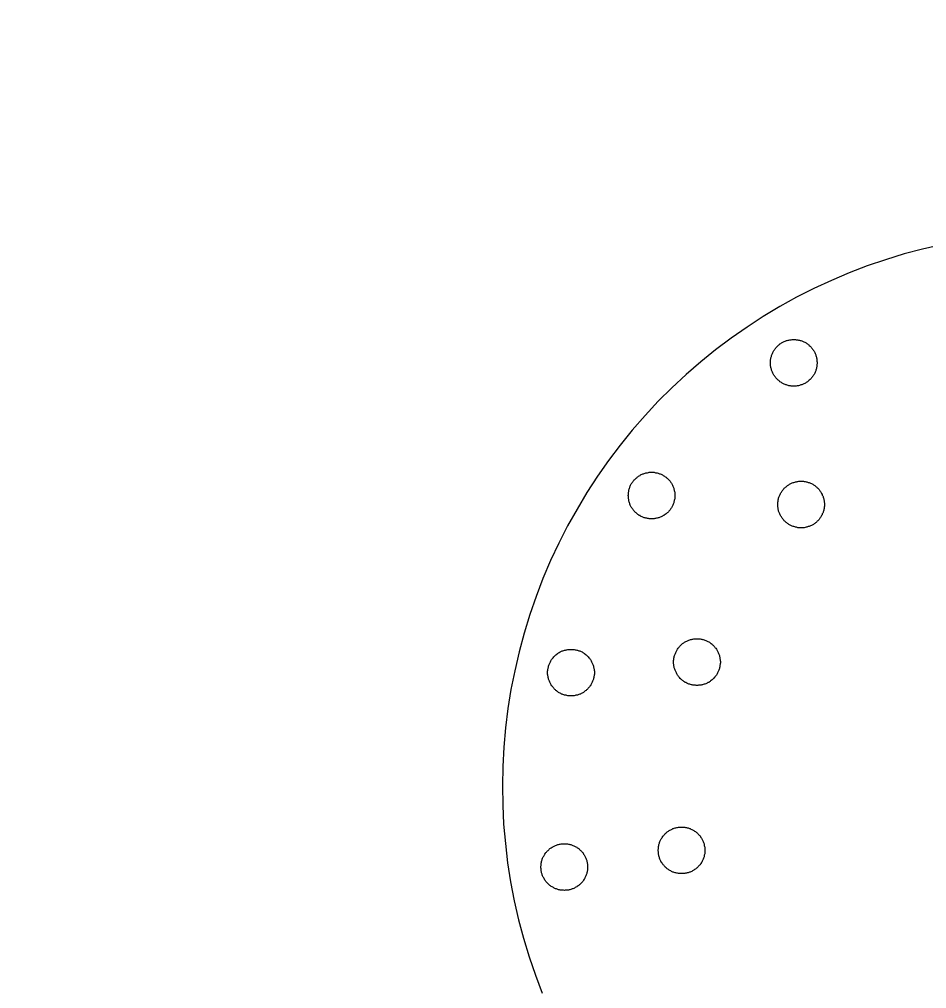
# Model space of a CAD drawing. Extents: x 1225654 to 1325654, y 924838 to 1022543.
# Drawn here: x 1309619 to 1310796, y 961647 to 962904 of the extents above; entities that cross this region are included whole.
import ezdxf

# ---------------------------------------------------------------- set-up
doc = ezdxf.new("R2010")
doc.units = 13

msp = doc.modelspace()

# ---------------------------------------------------------------- linework, layer by layer
msp.add_lwpolyline([(1260678.3, 924838.4), (1290630.1, 924838.4, 6.524121)], format="xyb", close=True)
msp.add_lwpolyline([(1260678.3, 924838.4), (1290630.1, 924838.4, 6.524121)], format="xyb", close=True)
msp.add_lwpolyline([(1310815.1, 962611.4), (1310790.6, 962605.8), (1310766.5, 962599.6), (1310742.5, 962592.1), (1310718.8, 962584), (1310695.4, 962575), (1310672.2, 962565.3), (1310649.5, 962554.8), (1310627.2, 962543.3), (1310605.4, 962531.4), (1310583.8, 962518.3), (1310562.9, 962504.8), (1310542.2, 962490.4), (1310522.1, 962475.3), (1310502.8, 962459.6), (1310483.9, 962443.1), (1310465.5, 962426.1), (1310447.7, 962408.5), (1310430.6, 962390), (1310414.1, 962371.2), (1310398.4, 962351.8), (1310383.3, 962331.8), (1310368.9, 962311.3), (1310355.2, 962290.4), (1310342.4, 962268.8), (1310330.2, 962246.9), (1310318.8, 962224.7), (1310308.2, 962202), (1310298.3, 962179), (1310289.3, 962155.6), (1310281.2, 962132), (1310273.8, 962107.9), (1310267.3, 962083.8), (1310261.6, 962059.3), (1310256.7, 962034.8), (1310252.9, 962010.1), (1310249.7, 961985.1), (1310247.4, 961960.3), (1310246.1, 961935.1), (1310245.7, 961910.2), (1310246.1, 961885.2), (1310247.2, 961860.2), (1310249.5, 961835.2), (1310252.4, 961810.3), (1310256.2, 961785.5), (1310260.9, 961760.9), (1310266.6, 961736.4), (1310273.1, 961712.4), (1310280.3, 961688.3), (1310288.4, 961664.6), (1310297.4, 961641.3)])
for points in [[(1310623.4, 962428.1), (1310622.5, 962428.1), (1310621.4, 962428.3), (1310620.3, 962428.3), (1310619.4, 962428.5), (1310618.2, 962428.5), (1310617.1, 962428.7), (1310616.2, 962429), (1310615.1, 962429.4), (1310614.2, 962429.7), (1310613.1, 962429.9), (1310612.2, 962430.3), (1310611.2, 962430.8), (1310610.2, 962431.3), (1310609.2, 962431.7), (1310608.3, 962432.1), (1310607.4, 962432.8), (1310606.6, 962433.3), (1310605.6, 962433.9), (1310605, 962434.6), (1310604, 962435.3), (1310603.2, 962435.9), (1310602.5, 962436.6), (1310601.8, 962437.3), (1310600.9, 962438.2), (1310600.2, 962438.9), (1310599.6, 962439.8), (1310599.1, 962440.7), (1310598.4, 962441.6), (1310597.8, 962442.5), (1310597.3, 962443.4), (1310596.8, 962444.3), (1310596.4, 962445.2), (1310596, 962446.1), (1310595.5, 962447), (1310595.1, 962448.1), (1310594.8, 962449), (1310594.4, 962450.1), (1310594.2, 962451), (1310593.9, 962452.2), (1310593.7, 962453.1), (1310593.5, 962454.2), (1310593.5, 962455.3), (1310593.2, 962456.2), (1310593.2, 962457.3), (1310593.2, 962458.5), (1310593.2, 962459.4), (1310593.2, 962460.5), (1310593.5, 962461.6), (1310593.5, 962462.5), (1310593.7, 962463.7), (1310593.9, 962464.7), (1310594.2, 962465.7), (1310594.4, 962466.8), (1310594.8, 962467.7), (1310595.1, 962468.8), (1310595.5, 962469.7), (1310596, 962470.6), (1310596.4, 962471.7), (1310596.8, 962472.6), (1310597.3, 962473.5), (1310597.8, 962474.5), (1310598.4, 962475.3), (1310599.1, 962476.2), (1310599.6, 962477.1), (1310600.2, 962477.8), (1310600.9, 962478.7), (1310601.8, 962479.4), (1310602.5, 962480.1), (1310603.2, 962481), (1310604, 962481.7), (1310605, 962482.3), (1310605.6, 962483), (1310606.6, 962483.4), (1310607.4, 962484.1), (1310608.3, 962484.6), (1310609.2, 962485), (1310610.2, 962485.7), (1310611.2, 962486.1), (1310612.2, 962486.3), (1310613.1, 962486.8), (1310614.2, 962487.3), (1310615.1, 962487.5), (1310616.2, 962487.7), (1310617.1, 962487.9), (1310618.2, 962488.2), (1310619.4, 962488.4), (1310620.3, 962488.4), (1310621.4, 962488.6), (1310622.5, 962488.6), (1310623.4, 962488.6), (1310624.6, 962488.6), (1310625.6, 962488.6), (1310626.6, 962488.4), (1310627.7, 962488.4), (1310628.8, 962488.2), (1310629.7, 962487.9), (1310630.8, 962487.7), (1310631.8, 962487.5), (1310632.8, 962487.3), (1310633.8, 962486.8), (1310634.9, 962486.3), (1310635.8, 962486.1), (1310636.7, 962485.7), (1310637.6, 962485), (1310638.7, 962484.6), (1310639.6, 962484.1), (1310640.3, 962483.4), (1310641.2, 962483), (1310642.1, 962482.3), (1310643, 962481.7), (1310643.6, 962481), (1310644.6, 962480.1), (1310645.2, 962479.4), (1310645.9, 962478.7), (1310646.6, 962477.8), (1310647.2, 962477.1), (1310647.9, 962476.2), (1310648.6, 962475.3), (1310649.1, 962474.5), (1310649.8, 962473.5), (1310650.2, 962472.6), (1310650.6, 962471.7), (1310651.1, 962470.6), (1310651.5, 962469.7), (1310652, 962468.8), (1310652.2, 962467.7), (1310652.7, 962466.8), (1310652.9, 962465.7), (1310653.1, 962464.7), (1310653.4, 962463.7), (1310653.4, 962462.5), (1310653.5, 962461.6), (1310653.5, 962460.5), (1310653.8, 962459.4), (1310653.8, 962458.5), (1310653.8, 962457.3), (1310653.5, 962456.2), (1310653.5, 962455.3), (1310653.4, 962454.2), (1310653.4, 962453.1), (1310653.1, 962452.2), (1310652.9, 962451), (1310652.7, 962450.1), (1310652.2, 962449), (1310652, 962448.1), (1310651.5, 962447), (1310651.1, 962446.1), (1310650.6, 962445.2), (1310650.2, 962444.3), (1310649.8, 962443.4), (1310649.1, 962442.5), (1310648.6, 962441.6), (1310647.9, 962440.7), (1310647.2, 962439.8), (1310646.6, 962438.9), (1310645.9, 962438.2), (1310645.2, 962437.3), (1310644.6, 962436.6), (1310643.6, 962435.9), (1310643, 962435.3), (1310642.1, 962434.6), (1310641.2, 962433.9), (1310640.3, 962433.3), (1310639.6, 962432.8), (1310638.7, 962432.1), (1310637.6, 962431.7), (1310636.7, 962431.3), (1310635.8, 962430.8), (1310634.9, 962430.3), (1310633.8, 962429.9), (1310632.8, 962429.7), (1310631.8, 962429.4), (1310630.8, 962429), (1310629.7, 962428.7), (1310628.8, 962428.5), (1310627.7, 962428.5), (1310626.6, 962428.3), (1310625.6, 962428.3), (1310624.6, 962428.1), (1310623.4, 962428.1), (1310623.4, 962428.1)], [(1310439.1, 962256.2), (1310438, 962256.2), (1310437.1, 962256.2), (1310436, 962256.2), (1310434.9, 962256.4), (1310434, 962256.7), (1310432.8, 962256.9), (1310431.7, 962257.1), (1310430.8, 962257.3), (1310429.7, 962257.5), (1310428.8, 962258), (1310427.9, 962258.2), (1310426.8, 962258.7), (1310425.8, 962259.1), (1310424.9, 962259.6), (1310424.1, 962260.3), (1310423.2, 962260.7), (1310422.2, 962261.3), (1310421.3, 962261.8), (1310420.5, 962262.5), (1310419.8, 962263.2), (1310418.9, 962263.9), (1310418.2, 962264.5), (1310417.3, 962265.4), (1310416.6, 962266.1), (1310416, 962267), (1310415.3, 962267.7), (1310414.6, 962268.5), (1310414, 962269.5), (1310413.5, 962270.4), (1310412.8, 962271.2), (1310412.4, 962272.1), (1310411.9, 962273.1), (1310411.4, 962274), (1310411, 962275.1), (1310410.8, 962276), (1310410.4, 962277.1), (1310410.1, 962278), (1310409.7, 962279.1), (1310409.4, 962280), (1310409.4, 962281.2), (1310409.2, 962282), (1310409, 962283.2), (1310409, 962284.3), (1310409, 962285.2), (1310408.8, 962286.3), (1310409, 962287.5), (1310409, 962288.4), (1310409, 962289.5), (1310409.2, 962290.6), (1310409.4, 962291.5), (1310409.4, 962292.7), (1310409.7, 962293.8), (1310410.1, 962294.7), (1310410.4, 962295.8), (1310410.8, 962296.7), (1310411, 962297.6), (1310411.4, 962298.7), (1310411.9, 962299.6), (1310412.4, 962300.5), (1310412.8, 962301.4), (1310413.5, 962302.3), (1310414, 962303.2), (1310414.6, 962304.1), (1310415.3, 962305), (1310416, 962305.7), (1310416.6, 962306.6), (1310417.3, 962307.2), (1310418.2, 962308.2), (1310418.9, 962308.8), (1310419.8, 962309.5), (1310420.5, 962310.2), (1310421.3, 962310.8), (1310422.2, 962311.3), (1310423.2, 962312), (1310424.1, 962312.4), (1310424.9, 962313.1), (1310425.8, 962313.6), (1310426.8, 962314), (1310427.9, 962314.4), (1310428.8, 962314.7), (1310429.7, 962315.1), (1310430.8, 962315.4), (1310431.7, 962315.6), (1310432.8, 962316), (1310434, 962316), (1310434.9, 962316.3), (1310436, 962316.5), (1310437.1, 962316.5), (1310438, 962316.5), (1310439.1, 962316.5), (1310440.3, 962316.5), (1310441.2, 962316.5), (1310442.3, 962316.5), (1310443.4, 962316.3), (1310444.3, 962316), (1310445.5, 962316), (1310446.3, 962315.6), (1310447.5, 962315.4), (1310448.4, 962315.1), (1310449.5, 962314.7), (1310450.4, 962314.4), (1310451.5, 962314), (1310452.4, 962313.6), (1310453.3, 962313.1), (1310454.2, 962312.4), (1310455.1, 962312), (1310456, 962311.3), (1310456.9, 962310.8), (1310457.8, 962310.2), (1310458.5, 962309.5), (1310459.4, 962308.8), (1310460.1, 962308.2), (1310460.9, 962307.2), (1310461.6, 962306.6), (1310462.3, 962305.7), (1310463, 962305), (1310463.7, 962304.1), (1310464.1, 962303.2), (1310464.8, 962302.3), (1310465.2, 962301.4), (1310465.9, 962300.5), (1310466.4, 962299.6), (1310466.8, 962298.7), (1310467.3, 962297.6), (1310467.5, 962296.7), (1310467.9, 962295.8), (1310468.1, 962294.7), (1310468.4, 962293.8), (1310468.6, 962292.7), (1310468.8, 962291.5), (1310469.1, 962290.6), (1310469.3, 962289.5), (1310469.3, 962288.4), (1310469.3, 962287.5), (1310469.3, 962286.3), (1310469.3, 962285.2), (1310469.3, 962284.3), (1310469.3, 962283.2), (1310469.1, 962282), (1310468.8, 962281.2), (1310468.6, 962280), (1310468.4, 962279.1), (1310468.1, 962278), (1310467.9, 962277.1), (1310467.5, 962276), (1310467.3, 962275.1), (1310466.8, 962274), (1310466.4, 962273.1), (1310465.9, 962272.1), (1310465.2, 962271.2), (1310464.8, 962270.4), (1310464.1, 962269.5), (1310463.7, 962268.5), (1310463, 962267.7), (1310462.3, 962267), (1310461.6, 962266.1), (1310460.9, 962265.4), (1310460.1, 962264.5), (1310459.4, 962263.9), (1310458.5, 962263.2), (1310457.8, 962262.5), (1310456.9, 962261.8), (1310456, 962261.3), (1310455.1, 962260.7), (1310454.2, 962260.3), (1310453.3, 962259.6), (1310452.4, 962259.1), (1310451.5, 962258.7), (1310450.4, 962258.2), (1310449.5, 962258), (1310448.4, 962257.5), (1310447.5, 962257.3), (1310446.3, 962257.1), (1310445.5, 962256.9), (1310444.3, 962256.7), (1310443.4, 962256.4), (1310442.3, 962256.2), (1310441.2, 962256.2), (1310440.3, 962256.2), (1310439.1, 962256.2), (1310439.1, 962256.2)], [(1310633.1, 962244.5), (1310631.9, 962244.5), (1310630.8, 962244.5), (1310629.9, 962244.7), (1310628.8, 962244.7), (1310627.7, 962244.9), (1310626.8, 962245.2), (1310625.6, 962245.4), (1310624.8, 962245.6), (1310623.6, 962246.1), (1310622.7, 962246.3), (1310621.6, 962246.7), (1310620.7, 962247.2), (1310619.8, 962247.6), (1310618.9, 962248.1), (1310617.8, 962248.5), (1310616.9, 962249), (1310616.2, 962249.7), (1310615.3, 962250.3), (1310614.4, 962250.8), (1310613.5, 962251.5), (1310612.8, 962252.1), (1310611.9, 962253.1), (1310611.2, 962253.7), (1310610.6, 962254.4), (1310609.9, 962255.3), (1310609.2, 962256.2), (1310608.6, 962256.9), (1310607.9, 962257.7), (1310607.4, 962258.7), (1310606.8, 962259.6), (1310606.3, 962260.5), (1310605.9, 962261.3), (1310605.4, 962262.5), (1310605, 962263.4), (1310604.5, 962264.3), (1310604.3, 962265.4), (1310603.8, 962266.3), (1310603.6, 962267.5), (1310603.4, 962268.3), (1310603.2, 962269.5), (1310603.2, 962270.6), (1310603, 962271.5), (1310603, 962272.6), (1310602.7, 962273.7), (1310602.7, 962274.7), (1310602.7, 962275.7), (1310603, 962276.9), (1310603, 962277.8), (1310603.2, 962278.9), (1310603.2, 962280), (1310603.4, 962280.9), (1310603.6, 962282), (1310603.8, 962282.9), (1310604.3, 962284.1), (1310604.5, 962285), (1310605, 962286.1), (1310605.4, 962287), (1310605.9, 962287.9), (1310606.3, 962288.8), (1310606.8, 962289.9), (1310607.4, 962290.8), (1310607.9, 962291.5), (1310608.6, 962292.4), (1310609.2, 962293.3), (1310609.9, 962294.2), (1310610.6, 962294.9), (1310611.2, 962295.8), (1310611.9, 962296.4), (1310612.8, 962297.1), (1310613.5, 962297.8), (1310614.4, 962298.5), (1310615.3, 962299.2), (1310616.2, 962299.8), (1310616.9, 962300.3), (1310617.8, 962301), (1310618.9, 962301.4), (1310619.8, 962301.9), (1310620.7, 962302.3), (1310621.6, 962302.8), (1310622.7, 962303.2), (1310623.6, 962303.4), (1310624.8, 962303.9), (1310625.6, 962304.1), (1310626.8, 962304.3), (1310627.7, 962304.6), (1310628.8, 962304.6), (1310629.9, 962304.8), (1310630.8, 962304.8), (1310631.9, 962305), (1310633.1, 962305), (1310634, 962305), (1310635.1, 962304.8), (1310636.2, 962304.8), (1310637.1, 962304.6), (1310638.3, 962304.6), (1310639.4, 962304.3), (1310640.3, 962304.1), (1310641.4, 962303.9), (1310642.3, 962303.4), (1310643.4, 962303.2), (1310644.3, 962302.8), (1310645.2, 962302.3), (1310646.3, 962301.9), (1310647.2, 962301.4), (1310648.2, 962301), (1310649.1, 962300.3), (1310649.9, 962299.8), (1310650.8, 962299.2), (1310651.5, 962298.5), (1310652.4, 962297.8), (1310653.4, 962297.1), (1310654, 962296.4), (1310654.7, 962295.8), (1310655.6, 962294.9), (1310656.3, 962294.2), (1310657, 962293.3), (1310657.4, 962292.4), (1310658, 962291.5), (1310658.7, 962290.8), (1310659.2, 962289.9), (1310659.6, 962288.8), (1310660.1, 962287.9), (1310660.5, 962287), (1310661, 962286.1), (1310661.4, 962285), (1310661.7, 962284.1), (1310662.1, 962282.9), (1310662.3, 962282), (1310662.6, 962280.9), (1310662.8, 962280), (1310663, 962278.9), (1310663, 962277.8), (1310663.3, 962276.9), (1310663.3, 962275.7), (1310663.3, 962274.7), (1310663.3, 962273.7), (1310663.3, 962272.6), (1310663, 962271.5), (1310663, 962270.6), (1310662.8, 962269.5), (1310662.6, 962268.3), (1310662.3, 962267.5), (1310662.1, 962266.3), (1310661.7, 962265.4), (1310661.4, 962264.3), (1310661, 962263.4), (1310660.5, 962262.5), (1310660.1, 962261.3), (1310659.6, 962260.5), (1310659.2, 962259.6), (1310658.7, 962258.7), (1310658, 962257.7), (1310657.4, 962256.9), (1310657, 962256.2), (1310656.3, 962255.3), (1310655.6, 962254.4), (1310654.7, 962253.7), (1310654, 962253.1), (1310653.4, 962252.1), (1310652.4, 962251.5), (1310651.5, 962250.8), (1310650.8, 962250.3), (1310649.9, 962249.7), (1310649.1, 962249), (1310648.2, 962248.5), (1310647.2, 962248.1), (1310646.3, 962247.6), (1310645.2, 962247.2), (1310644.3, 962246.7), (1310643.4, 962246.3), (1310642.3, 962246.1), (1310641.4, 962245.6), (1310640.3, 962245.4), (1310639.4, 962245.2), (1310638.3, 962244.9), (1310637.1, 962244.7), (1310636.2, 962244.7), (1310635.1, 962244.5), (1310634, 962244.5), (1310633.1, 962244.5), (1310633.1, 962244.5)], [(1310497.9, 962040.2), (1310496.9, 962040.2), (1310495.9, 962040.4), (1310494.7, 962040.4), (1310493.8, 962040.6), (1310492.7, 962040.6), (1310491.6, 962040.9), (1310490.7, 962041.1), (1310489.5, 962041.3), (1310488.7, 962041.8), (1310487.5, 962042), (1310486.6, 962042.5), (1310485.7, 962042.9), (1310484.6, 962043.3), (1310483.7, 962043.8), (1310482.8, 962044.2), (1310481.9, 962044.9), (1310481, 962045.4), (1310480.1, 962046.1), (1310479.4, 962046.7), (1310478.5, 962047.4), (1310477.6, 962048.1), (1310476.9, 962048.7), (1310476.3, 962049.4), (1310475.3, 962050.3), (1310474.7, 962051), (1310474, 962051.9), (1310473.6, 962052.8), (1310472.9, 962053.4), (1310472.2, 962054.3), (1310471.7, 962055.3), (1310471.3, 962056.4), (1310470.9, 962057.3), (1310470.4, 962058.2), (1310470, 962059.1), (1310469.5, 962060.2), (1310469.3, 962061.1), (1310468.8, 962062.2), (1310468.6, 962063.1), (1310468.4, 962064.2), (1310468.1, 962065.2), (1310467.9, 962066.3), (1310467.9, 962067.4), (1310467.7, 962068.3), (1310467.7, 962069.4), (1310467.7, 962070.6), (1310467.7, 962071.4), (1310467.7, 962072.6), (1310467.9, 962073.7), (1310467.9, 962074.6), (1310468.1, 962075.7), (1310468.4, 962076.9), (1310468.6, 962077.8), (1310468.8, 962078.9), (1310469.3, 962079.8), (1310469.5, 962080.9), (1310470, 962081.8), (1310470.4, 962082.7), (1310470.9, 962083.8), (1310471.3, 962084.8), (1310471.7, 962085.6), (1310472.2, 962086.5), (1310472.9, 962087.4), (1310473.6, 962088.4), (1310474, 962089), (1310474.7, 962089.9), (1310475.3, 962090.8), (1310476.3, 962091.5), (1310476.9, 962092.2), (1310477.6, 962093), (1310478.5, 962093.7), (1310479.4, 962094.4), (1310480.1, 962094.9), (1310481, 962095.6), (1310481.9, 962096.2), (1310482.8, 962096.6), (1310483.7, 962097.1), (1310484.6, 962097.6), (1310485.7, 962098), (1310486.6, 962098.5), (1310487.5, 962098.9), (1310488.7, 962099.2), (1310489.5, 962099.6), (1310490.7, 962099.8), (1310491.6, 962100), (1310492.7, 962100.2), (1310493.8, 962100.5), (1310494.7, 962100.5), (1310495.9, 962100.7), (1310496.9, 962100.7), (1310497.9, 962100.7), (1310499, 962100.7), (1310500.1, 962100.7), (1310501, 962100.5), (1310502.1, 962100.5), (1310503.3, 962100.2), (1310504.1, 962100), (1310505.3, 962099.8), (1310506.2, 962099.6), (1310507.3, 962099.2), (1310508.2, 962098.9), (1310509.3, 962098.5), (1310510.3, 962098), (1310511.1, 962097.6), (1310512, 962097.1), (1310513.2, 962096.6), (1310514.1, 962096.2), (1310514.9, 962095.6), (1310515.6, 962094.9), (1310516.5, 962094.4), (1310517.5, 962093.7), (1310518.1, 962093), (1310519, 962092.2), (1310519.7, 962091.5), (1310520.4, 962090.8), (1310521.1, 962089.9), (1310521.7, 962089), (1310522.4, 962088.4), (1310523.1, 962087.4), (1310523.5, 962086.5), (1310524.2, 962085.6), (1310524.7, 962084.8), (1310525.1, 962083.8), (1310525.5, 962082.7), (1310526, 962081.8), (1310526.4, 962080.9), (1310526.7, 962079.8), (1310527.1, 962078.9), (1310527.3, 962077.8), (1310527.6, 962076.9), (1310527.8, 962075.7), (1310527.8, 962074.6), (1310528, 962073.7), (1310528, 962072.6), (1310528.3, 962071.4), (1310528.3, 962070.6), (1310528.3, 962069.4), (1310528, 962068.3), (1310528, 962067.4), (1310527.8, 962066.3), (1310527.8, 962065.2), (1310527.6, 962064.2), (1310527.3, 962063.1), (1310527.1, 962062.2), (1310526.7, 962061.1), (1310526.4, 962060.2), (1310526, 962059.1), (1310525.5, 962058.2), (1310525.1, 962057.3), (1310524.7, 962056.4), (1310524.2, 962055.3), (1310523.5, 962054.3), (1310523.1, 962053.4), (1310522.4, 962052.8), (1310521.7, 962051.9), (1310521.1, 962051), (1310520.4, 962050.3), (1310519.7, 962049.4), (1310519, 962048.7), (1310518.1, 962048.1), (1310517.5, 962047.4), (1310516.5, 962046.7), (1310515.6, 962046.1), (1310514.9, 962045.4), (1310514.1, 962044.9), (1310513.2, 962044.2), (1310512, 962043.8), (1310511.1, 962043.3), (1310510.3, 962042.9), (1310509.3, 962042.5), (1310508.2, 962042), (1310507.3, 962041.8), (1310506.2, 962041.3), (1310505.3, 962041.1), (1310504.1, 962040.9), (1310503.3, 962040.6), (1310502.1, 962040.6), (1310501, 962040.4), (1310500.1, 962040.4), (1310499, 962040.2), (1310497.9, 962040.2), (1310497.9, 962040.2)], [(1310334.5, 962026.7), (1310333.6, 962026.7), (1310332.5, 962026.7), (1310331.4, 962026.7), (1310330.5, 962026.9), (1310329.3, 962027.1), (1310328.4, 962027.4), (1310327.3, 962027.6), (1310326.2, 962027.8), (1310325.3, 962028.1), (1310324.2, 962028.5), (1310323.3, 962028.7), (1310322.4, 962029.1), (1310321.4, 962029.6), (1310320.4, 962030.1), (1310319.4, 962030.7), (1310318.5, 962031.2), (1310317.6, 962031.9), (1310316.7, 962032.3), (1310316.1, 962033), (1310315.1, 962033.7), (1310314.5, 962034.3), (1310313.6, 962035), (1310312.9, 962035.9), (1310312.2, 962036.6), (1310311.5, 962037.5), (1310310.9, 962038.2), (1310310.2, 962039.1), (1310309.5, 962039.9), (1310308.9, 962040.9), (1310308.4, 962041.8), (1310307.9, 962042.6), (1310307.5, 962043.5), (1310307, 962044.5), (1310306.6, 962045.6), (1310306.2, 962046.5), (1310305.9, 962047.4), (1310305.5, 962048.5), (1310305.3, 962049.4), (1310305, 962050.5), (1310304.8, 962051.7), (1310304.6, 962052.6), (1310304.6, 962053.7), (1310304.3, 962054.8), (1310304.3, 962055.7), (1310304.3, 962056.9), (1310304.3, 962057.9), (1310304.3, 962058.9), (1310304.6, 962060), (1310304.6, 962061.1), (1310304.8, 962062), (1310305, 962063.1), (1310305.3, 962064.1), (1310305.5, 962065.2), (1310305.9, 962066.3), (1310306.2, 962067.2), (1310306.6, 962068.1), (1310307, 962069.2), (1310307.5, 962070.1), (1310307.9, 962071), (1310308.4, 962071.9), (1310308.9, 962072.8), (1310309.5, 962073.7), (1310310.2, 962074.6), (1310310.9, 962075.5), (1310311.5, 962076.2), (1310312.2, 962077.1), (1310312.9, 962077.8), (1310313.6, 962078.6), (1310314.5, 962079.3), (1310315.1, 962080), (1310316.1, 962080.7), (1310316.7, 962081.4), (1310317.6, 962081.8), (1310318.5, 962082.5), (1310319.4, 962082.9), (1310320.4, 962083.6), (1310321.4, 962084.1), (1310322.4, 962084.5), (1310323.3, 962085), (1310324.2, 962085.2), (1310325.3, 962085.6), (1310326.2, 962085.8), (1310327.3, 962086.1), (1310328.4, 962086.3), (1310329.3, 962086.5), (1310330.5, 962086.8), (1310331.4, 962087), (1310332.5, 962087), (1310333.6, 962087), (1310334.5, 962087), (1310335.6, 962087), (1310336.8, 962087), (1310337.9, 962087), (1310338.8, 962086.8), (1310339.9, 962086.5), (1310340.8, 962086.3), (1310342, 962086.1), (1310343, 962085.8), (1310344, 962085.6), (1310344.9, 962085.2), (1310346, 962085), (1310346.9, 962084.5), (1310347.8, 962084.1), (1310348.9, 962083.6), (1310349.8, 962082.9), (1310350.7, 962082.5), (1310351.6, 962081.8), (1310352.3, 962081.4), (1310353.2, 962080.7), (1310354.1, 962080), (1310354.8, 962079.3), (1310355.7, 962078.6), (1310356.4, 962077.8), (1310357, 962077.1), (1310357.7, 962076.2), (1310358.4, 962075.5), (1310359, 962074.6), (1310359.7, 962073.7), (1310360.2, 962072.8), (1310360.8, 962071.9), (1310361.3, 962071), (1310361.7, 962070.1), (1310362.2, 962069.2), (1310362.6, 962068.1), (1310363.1, 962067.2), (1310363.3, 962066.3), (1310363.8, 962065.2), (1310364, 962064.1), (1310364.2, 962063.1), (1310364.4, 962062), (1310364.6, 962061.1), (1310364.6, 962060), (1310364.9, 962058.9), (1310364.9, 962057.9), (1310364.9, 962056.9), (1310364.9, 962055.7), (1310364.9, 962054.8), (1310364.6, 962053.7), (1310364.6, 962052.6), (1310364.4, 962051.7), (1310364.2, 962050.5), (1310364, 962049.4), (1310363.8, 962048.5), (1310363.3, 962047.4), (1310363.1, 962046.5), (1310362.6, 962045.6), (1310362.2, 962044.5), (1310361.7, 962043.5), (1310361.3, 962042.6), (1310360.8, 962041.8), (1310360.2, 962040.9), (1310359.7, 962039.9), (1310359, 962039.1), (1310358.4, 962038.2), (1310357.7, 962037.5), (1310357, 962036.6), (1310356.4, 962035.9), (1310355.7, 962035), (1310354.8, 962034.3), (1310354.1, 962033.7), (1310353.2, 962033), (1310352.3, 962032.3), (1310351.6, 962031.9), (1310350.7, 962031.2), (1310349.8, 962030.7), (1310348.9, 962030.1), (1310347.8, 962029.6), (1310346.9, 962029.1), (1310346, 962028.7), (1310344.9, 962028.5), (1310344, 962028.1), (1310343, 962027.8), (1310342, 962027.6), (1310340.8, 962027.4), (1310339.9, 962027.1), (1310338.8, 962026.9), (1310337.9, 962026.7), (1310336.8, 962026.7), (1310335.6, 962026.7), (1310334.5, 962026.7), (1310334.5, 962026.7)], [(1310478.1, 961796.3), (1310476.9, 961796.3), (1310475.8, 961796.3), (1310474.9, 961796.3), (1310473.8, 961796.5), (1310472.7, 961796.7), (1310471.7, 961796.9), (1310470.7, 961797.2), (1310469.7, 961797.4), (1310468.6, 961797.6), (1310467.7, 961798.1), (1310466.6, 961798.3), (1310465.7, 961798.8), (1310464.8, 961799.2), (1310463.9, 961799.7), (1310462.8, 961800.3), (1310461.9, 961800.8), (1310460.9, 961801.5), (1310460.3, 961801.9), (1310459.4, 961802.6), (1310458.5, 961803.3), (1310457.8, 961803.9), (1310456.9, 961804.6), (1310456.3, 961805.5), (1310455.6, 961806.2), (1310454.9, 961807.1), (1310454.2, 961807.7), (1310453.5, 961808.7), (1310452.9, 961809.6), (1310452.4, 961810.5), (1310451.7, 961811.3), (1310451.3, 961812.3), (1310450.8, 961813.2), (1310450.4, 961814), (1310449.9, 961815.2), (1310449.5, 961816.1), (1310449.3, 961817.2), (1310448.8, 961818.1), (1310448.6, 961819.2), (1310448.4, 961820.1), (1310448.1, 961821.2), (1310448.1, 961822.1), (1310447.9, 961823.3), (1310447.9, 961824.4), (1310447.7, 961825.3), (1310447.7, 961826.4), (1310447.7, 961827.6), (1310447.9, 961828.4), (1310447.9, 961829.6), (1310448.1, 961830.7), (1310448.1, 961831.6), (1310448.4, 961832.7), (1310448.6, 961833.9), (1310448.8, 961834.8), (1310449.3, 961835.9), (1310449.5, 961836.8), (1310449.9, 961837.7), (1310450.4, 961838.8), (1310450.8, 961839.7), (1310451.3, 961840.6), (1310451.7, 961841.5), (1310452.4, 961842.4), (1310452.9, 961843.3), (1310453.5, 961844.2), (1310454.2, 961845.1), (1310454.9, 961845.8), (1310455.6, 961846.7), (1310456.3, 961847.4), (1310456.9, 961848.3), (1310457.8, 961849), (1310458.5, 961849.6), (1310459.4, 961850.3), (1310460.3, 961851), (1310460.9, 961851.4), (1310461.9, 961852.1), (1310462.8, 961852.6), (1310463.9, 961853.2), (1310464.8, 961853.6), (1310465.7, 961854.1), (1310466.6, 961854.6), (1310467.7, 961854.8), (1310468.6, 961855.2), (1310469.7, 961855.5), (1310470.7, 961855.7), (1310471.7, 961856.2), (1310472.7, 961856.2), (1310473.8, 961856.4), (1310474.9, 961856.6), (1310475.8, 961856.6), (1310476.9, 961856.6), (1310478.1, 961856.6), (1310478.9, 961856.6), (1310480.1, 961856.6), (1310481.2, 961856.6), (1310482.1, 961856.4), (1310483.2, 961856.2), (1310484.4, 961856.2), (1310485.3, 961855.7), (1310486.4, 961855.5), (1310487.3, 961855.2), (1310488.4, 961854.8), (1310489.3, 961854.6), (1310490.2, 961854.1), (1310491.3, 961853.6), (1310492.3, 961853.2), (1310493.1, 961852.6), (1310494, 961852.1), (1310494.9, 961851.4), (1310495.9, 961851), (1310496.5, 961850.3), (1310497.4, 961849.6), (1310498.3, 961849), (1310499, 961848.3), (1310499.7, 961847.4), (1310500.3, 961846.7), (1310501.2, 961845.8), (1310501.9, 961845.1), (1310502.4, 961844.2), (1310503.1, 961843.3), (1310503.7, 961842.4), (1310504.1, 961841.5), (1310504.6, 961840.6), (1310505.1, 961839.7), (1310505.5, 961838.8), (1310506, 961837.7), (1310506.4, 961836.8), (1310506.7, 961835.9), (1310507.1, 961834.8), (1310507.3, 961833.9), (1310507.5, 961832.7), (1310507.7, 961831.6), (1310508, 961830.7), (1310508, 961829.6), (1310508.2, 961828.4), (1310508.2, 961827.6), (1310508.2, 961826.4), (1310508.2, 961825.3), (1310508.2, 961824.4), (1310508, 961823.3), (1310508, 961822.1), (1310507.7, 961821.2), (1310507.5, 961820.1), (1310507.3, 961819.2), (1310507.1, 961818.1), (1310506.7, 961817.2), (1310506.4, 961816.1), (1310506, 961815.2), (1310505.5, 961814), (1310505.1, 961813.2), (1310504.6, 961812.3), (1310504.1, 961811.3), (1310503.7, 961810.5), (1310503.1, 961809.6), (1310502.4, 961808.7), (1310501.9, 961807.7), (1310501.2, 961807.1), (1310500.3, 961806.2), (1310499.7, 961805.5), (1310499, 961804.6), (1310498.3, 961803.9), (1310497.4, 961803.3), (1310496.5, 961802.6), (1310495.9, 961801.9), (1310494.9, 961801.5), (1310494, 961800.8), (1310493.1, 961800.3), (1310492.3, 961799.7), (1310491.3, 961799.2), (1310490.2, 961798.8), (1310489.3, 961798.3), (1310488.4, 961798.1), (1310487.3, 961797.6), (1310486.4, 961797.4), (1310485.3, 961797.2), (1310484.4, 961796.9), (1310483.2, 961796.7), (1310482.1, 961796.5), (1310481.2, 961796.3), (1310480.1, 961796.3), (1310478.9, 961796.3), (1310478.1, 961796.3), (1310478.1, 961796.3)], [(1310326, 961774.5), (1310324.8, 961774.7), (1310323.7, 961774.7), (1310322.8, 961774.7), (1310321.7, 961774.9), (1310320.6, 961774.9), (1310319.7, 961775.1), (1310318.5, 961775.3), (1310317.6, 961775.8), (1310316.5, 961776), (1310315.6, 961776.5), (1310314.5, 961776.7), (1310313.6, 961777.2), (1310312.7, 961777.6), (1310311.8, 961778.1), (1310310.9, 961778.5), (1310310, 961779.2), (1310309.1, 961779.6), (1310308.2, 961780.3), (1310307.3, 961781), (1310306.4, 961781.7), (1310305.7, 961782.3), (1310304.8, 961783), (1310304.1, 961783.7), (1310303.4, 961784.6), (1310302.8, 961785.3), (1310302.1, 961786.1), (1310301.4, 961787.1), (1310300.7, 961788), (1310300.3, 961788.9), (1310299.7, 961789.7), (1310299.2, 961790.7), (1310298.7, 961791.6), (1310298.3, 961792.5), (1310297.8, 961793.3), (1310297.4, 961794.5), (1310297.1, 961795.4), (1310296.9, 961796.5), (1310296.5, 961797.4), (1310296.2, 961798.5), (1310296.1, 961799.5), (1310296.1, 961800.5), (1310295.8, 961801.7), (1310295.8, 961802.6), (1310295.6, 961803.7), (1310295.6, 961804.8), (1310295.6, 961806), (1310295.8, 961806.9), (1310295.8, 961808), (1310296.1, 961809.1), (1310296.1, 961810), (1310296.2, 961811.1), (1310296.5, 961812), (1310296.9, 961813.2), (1310297.1, 961814), (1310297.4, 961815.2), (1310297.8, 961816.1), (1310298.3, 961817), (1310298.7, 961818.1), (1310299.2, 961819), (1310299.7, 961819.9), (1310300.3, 961820.8), (1310300.7, 961821.7), (1310301.4, 961822.6), (1310302.1, 961823.5), (1310302.8, 961824.2), (1310303.4, 961825.1), (1310304.1, 961825.7), (1310304.8, 961826.4), (1310305.7, 961827.3), (1310306.4, 961828), (1310307.3, 961828.7), (1310308.2, 961829.3), (1310309.1, 961829.8), (1310310, 961830.5), (1310310.9, 961830.9), (1310311.8, 961831.4), (1310312.7, 961832), (1310313.6, 961832.5), (1310314.5, 961832.7), (1310315.6, 961833.2), (1310316.5, 961833.6), (1310317.6, 961833.9), (1310318.5, 961834.1), (1310319.7, 961834.3), (1310320.6, 961834.5), (1310321.7, 961834.8), (1310322.8, 961834.8), (1310323.7, 961835), (1310324.8, 961835), (1310326, 961835), (1310326.9, 961835), (1310328, 961835), (1310329.1, 961834.8), (1310330, 961834.8), (1310331.2, 961834.5), (1310332.2, 961834.3), (1310333.2, 961834.1), (1310334.3, 961833.9), (1310335.2, 961833.6), (1310336.3, 961833.2), (1310337.2, 961832.7), (1310338.1, 961832.5), (1310339.2, 961832), (1310340.1, 961831.4), (1310341, 961830.9), (1310342, 961830.5), (1310342.8, 961829.8), (1310343.7, 961829.3), (1310344.6, 961828.7), (1310345.3, 961828), (1310346.2, 961827.3), (1310346.9, 961826.4), (1310347.6, 961825.7), (1310348.5, 961825.1), (1310349.2, 961824.2), (1310349.8, 961823.5), (1310350.2, 961822.6), (1310350.9, 961821.7), (1310351.6, 961820.8), (1310352.1, 961819.9), (1310352.5, 961819), (1310353.2, 961818.1), (1310353.6, 961817), (1310353.8, 961816.1), (1310354.3, 961815.2), (1310354.8, 961814), (1310355, 961813.2), (1310355.2, 961812), (1310355.4, 961811.1), (1310355.7, 961810), (1310355.9, 961809.1), (1310355.9, 961808), (1310356.1, 961806.9), (1310356.1, 961806), (1310356.1, 961804.8), (1310356.1, 961803.7), (1310356.1, 961802.6), (1310355.9, 961801.7), (1310355.9, 961800.5), (1310355.7, 961799.5), (1310355.4, 961798.5), (1310355.2, 961797.4), (1310355, 961796.5), (1310354.8, 961795.4), (1310354.3, 961794.5), (1310353.8, 961793.3), (1310353.6, 961792.5), (1310353.2, 961791.6), (1310352.5, 961790.7), (1310352.1, 961789.7), (1310351.6, 961788.9), (1310350.9, 961788), (1310350.2, 961787.1), (1310349.8, 961786.1), (1310349.2, 961785.3), (1310348.5, 961784.6), (1310347.6, 961783.7), (1310346.9, 961783), (1310346.2, 961782.3), (1310345.3, 961781.7), (1310344.6, 961781), (1310343.7, 961780.3), (1310342.8, 961779.6), (1310342, 961779.2), (1310341, 961778.5), (1310340.1, 961778.1), (1310339.2, 961777.6), (1310338.1, 961777.2), (1310337.2, 961776.7), (1310336.3, 961776.5), (1310335.2, 961776), (1310334.3, 961775.8), (1310333.2, 961775.3), (1310332.2, 961775.1), (1310331.2, 961774.9), (1310330, 961774.9), (1310329.1, 961774.7), (1310328, 961774.7), (1310326.9, 961774.7), (1310326, 961774.5), (1310326, 961774.5)]]:
    msp.add_lwpolyline(points, close=True)

doc.saveas('drawing.dxf')
